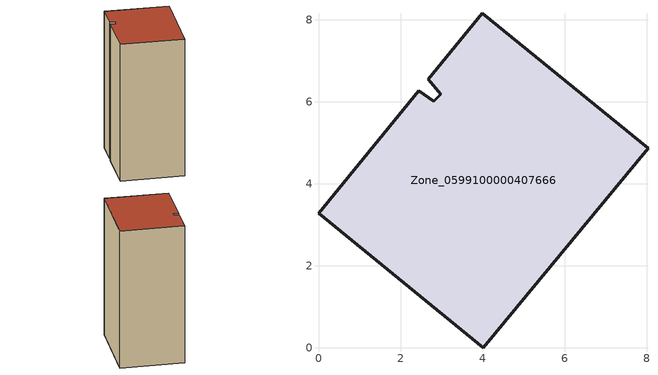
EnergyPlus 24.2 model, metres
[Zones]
Zone_0599100000407666
 floor ground (C_G): 2.67,6.55 3.99,8.16 8.03,4.87 4.01,0 0,3.28 2.44,6.27 2.81,6.01 2.98,6.18 z0
 wall outside (C_F): 8.03,4.87 3.99,8.16 2.67,6.55 2.98,6.18 2.81,6.01 2.44,6.27 0,3.28 4.01,0 8.03,4.87 z0:11.85
 roof outside (C_R): 3.99,8.16 2.67,6.55 2.98,6.18 2.81,6.01 2.44,6.27 0,3.28 4.01,0 8.03,4.87 z11.85
[BUILDING]
Pand.0599100000407666: North Axis=0; Terrain=City; Loads Convergence Tolerance Value=0.04; Temperature Convergence Tolerance Value=0.4; Solar Distribution=FullExterior; Maximum Number of Warmup Days=25; Minimum Number of Warmup Days=1
[Site:Location]
Rotterdam.The.Hague.AP_ZH_NLD Design_Conditions: Latitude=51.96; Longitude=4.45; Time Zone=1; Elevation=-4.5
[SITE:GROUNDTEMPERATURE:BUILDINGSURFACE]
18, 18, 18, 18, 18, 18, 18, 18, 18, 18, 18, 18
[MATERIAL] Thermal Absorptance=0.9; Solar Absorptance=0.7; Visible Absorptance=0.7
Name | Roughness | Thickness | Conductivity | Density | Specific Heat
G.TC.1992-2005 | MediumSmooth | 0.15 | 0.06 | 540 | 1210
F.TC.1992-2005 | Rough | 0.3 | 0.12 | 1920 | 840
R.TC.1992-2005 | MediumRough | 0.2 | 0.08 | 1500 | 1000
[CONSTRUCTION]
C_G: G.TC.1992-2005
C_F: F.TC.1992-2005
C_R: R.TC.1992-2005
[ZONE]
Zone_0599100000407666: Type=1; Multiplier=1; Ceiling Height=Autocalculate; Volume=Autocalculate; Floor Area=autocalculate; Part of Total Floor Area=Yes
[ZONEINFILTRATION:DESIGNFLOWRATE]
Infil_Zone_0599100000407666: Zone or ZoneList or Space or SpaceList=Zone_0599100000407666; Schedule=AlwaysOn; Design Flow Rate Calculation Method=Flow/Area; Flow Rate per Floor Area=0.0015; Constant Term Coefficient=1; Temperature Term Coefficient=0; Velocity Term Coefficient=0; Velocity Squared Term Coefficient=0
[HVACTEMPLATE:ZONE:IDEALLOADSAIRSYSTEM]
Zone_0599100000407666: Maximum Heating Supply Air Temperature=50; Minimum Cooling Supply Air Temperature=13; Maximum Heating Supply Air Humidity Ratio=0.0156; Minimum Cooling Supply Air Humidity Ratio=0.0077; Heating Limit=NoLimit; Cooling Limit=NoLimit; Dehumidification Control Type=ConstantSensibleHeatRatio; Cooling Sensible Heat Ratio=0.7; Dehumidification Setpoint=60; Humidification Control Type=None; Humidification Setpoint=30; Outdoor Air Method=None; Outdoor Air Flow Rate per Person=0.00944; Outdoor Air Flow Rate per Zone Floor Area=0; Outdoor Air Flow Rate per Zone=0; Demand Controlled Ventilation Type=None; Outdoor Air Economizer Type=NoEconomizer; Heat Recovery Type=None; Sensible Heat Recovery Effectiveness=0.7; Latent Heat Recovery Effectiveness=0.65
[ZONECONTROL:THERMOSTAT]
ThermostatControl_Zone_0599100000407666: Zone or ZoneList=Zone_0599100000407666; Control Type Schedule=DualSetpointControlType; Control 1=Thermostat_Zone_0599100000407666; Temperature Difference Between Cutout And Setpoint=0
[THERMOSTATSETPOINT:DUALSETPOINT]
Thermostat_Zone_0599100000407666: Heating Setpoint Temperature Schedule=HeatingSetpoint_Zone_0599100000407666; Cooling Setpoint Temperature Schedule=CoolingSetpoint_Zone_0599100000407666
[SCHEDULE:COMPACT]
HeatingSetpoint_Zone_0599100000407666: Through: 12/31, For: AllDays, Until: 24:00, 21
CoolingSetpoint_Zone_0599100000407666: Through: 12/31, For: AllDays, Until: 24:00, 24
DualSetpointControlType: Through: 12/31, For: AllDays, Until: 24:00, 4
AlwaysOn: Through: 12/31, For: AllDays, Until: 24:00, 1
